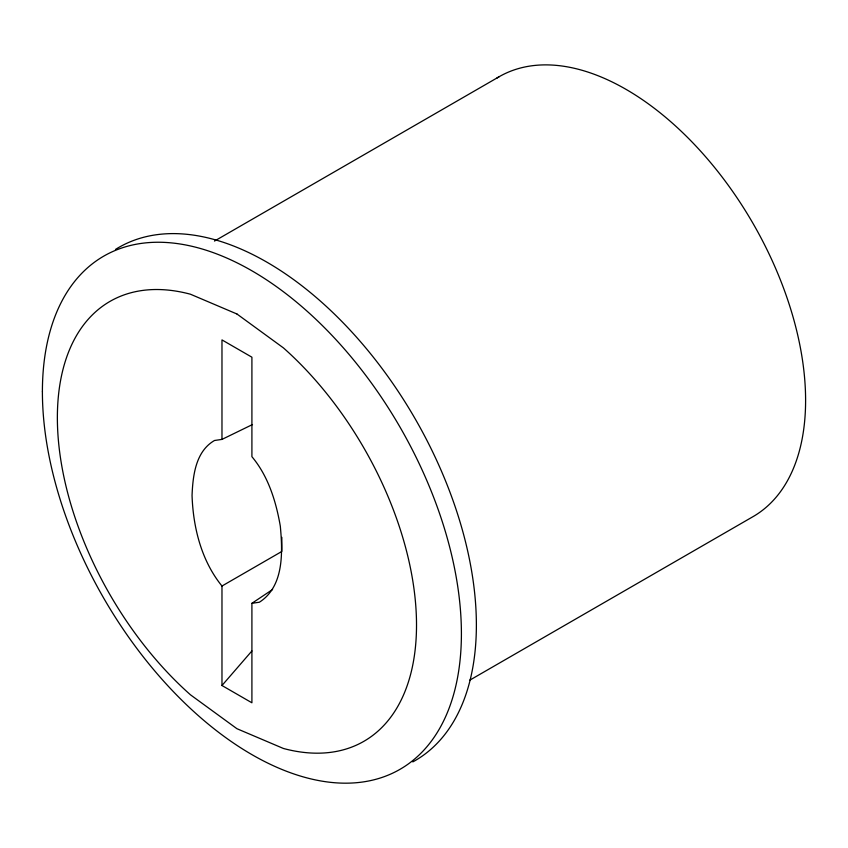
<?xml version="1.0" encoding="UTF-8"?>
<svg xmlns="http://www.w3.org/2000/svg" width="848" height="848" viewBox="0 0 848 848"><rect width="100%" height="100%" fill="white"/><g stroke="black" fill="none" stroke-linecap="round" stroke-linejoin="round"><path stroke-width="1.27" d="M272.59 589.498L251.909 603.31L251.909 702.791L221.975 685.513L251.909 650.957M214.48 241.076L499.048 76.786M221.975 685.513L221.975 586.032L281.833 551.465L281.833 537.335M469.58 680.287L753.003 516.655A253.955 146.619 60 0 0 751.9 221.508A253.955 146.619 60 0 0 496.864 78.08M221.975 586.032C201.411 560.772 193.121 527.488 192.051 495.433C192.867 475.664 195.57 451.422 214.491 440.494L221.975 439.402L252.492 424.541M251.909 603.31L259.393 602.218C284.175 586.35 282.691 551.953 280.306 526.099C276.024 501.359 268.275 476.205 251.909 456.68L251.909 357.199L221.975 339.91L221.975 439.402M115.466 249.45A296.291 171.063 60 0 1 414.46 417.587A296.291 171.063 60 0 1 412.806 761.907M236.942 313.993L190.461 294.224A253.955 146.619 60 0 0 57.367 417.672A253.955 146.619 60 0 0 190.461 694.809L236.942 728.708L283.423 748.477A253.955 146.619 60 0 0 416.516 625.029A253.955 146.619 60 0 0 283.423 347.892L236.942 313.993M42.4 391.755A296.291 171.063 60 0 0 356.658 782.693A296.291 171.063 60 0 0 356.658 363.686A296.291 171.063 60 0 0 42.4 391.755"/></g></svg>
